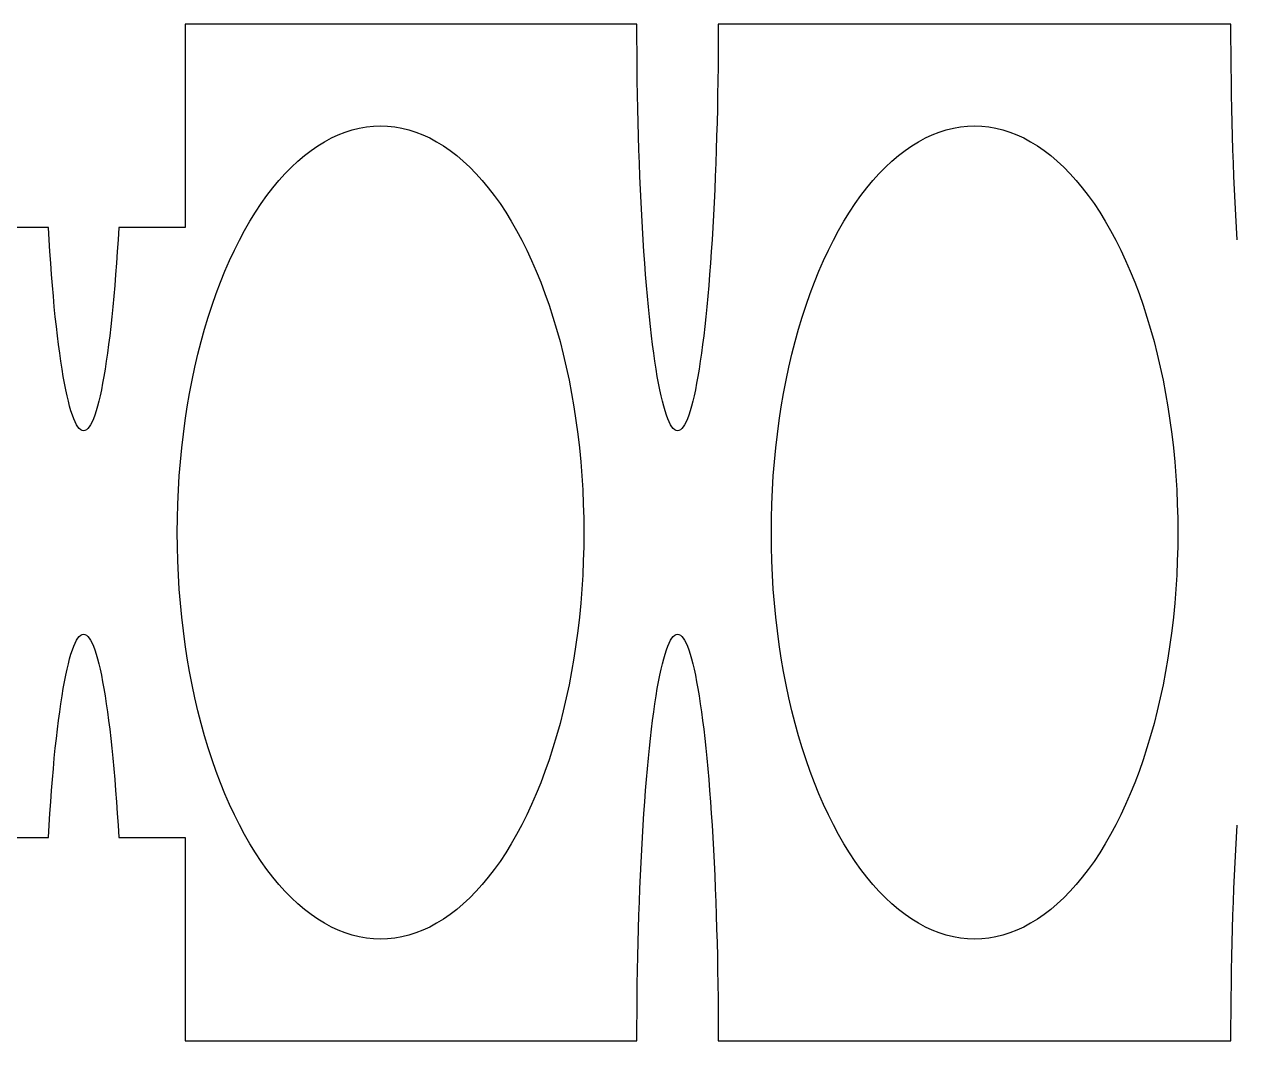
# Model space of a CAD drawing. Header units: metres. Extents: x -317 to 317, y -178 to -110.
# Drawn here: x -115.88 to -77.1, y -142.5 to -110 of the extents above; entities that cross this region are included whole.
import ezdxf

# ---------------------------------------------------------------- set-up
doc = ezdxf.new("R2010")
doc.units = ezdxf.units.M

msp = doc.modelspace()

# ---------------------------------------------------------------- linework, layer by layer
for p, q in [((-96.2852, -110), (-110.732, -110)), ((-110.732, -110), (-110.732, -116.5)), ((-96.2844, -110.454), (-96.2852, -110)), ((-93.6852, -110), (-93.686, -110.454)), ((-77.2881, -110), (-93.6852, -110)), ((-77.2873, -110.454), (-77.2881, -110)), ((-96.282, -110.907), (-96.2844, -110.454)), ((-93.686, -110.454), (-93.6883, -110.907)), ((-77.285, -110.907), (-77.2873, -110.454)), ((-96.278, -111.359), (-96.282, -110.907)), ((-93.6883, -110.907), (-93.6923, -111.359)), ((-77.281, -111.359), (-77.285, -110.907)), ((-96.2725, -111.809), (-96.278, -111.359)), ((-93.6923, -111.359), (-93.6978, -111.809)), ((-77.2755, -111.809), (-77.281, -111.359)), ((-96.2654, -112.257), (-96.2725, -111.809)), ((-93.6978, -111.809), (-93.7049, -112.257)), ((-77.2684, -112.257), (-77.2755, -111.809)), ((-96.2568, -112.703), (-96.2654, -112.257)), ((-93.7049, -112.257), (-93.7136, -112.703)), ((-77.2597, -112.703), (-77.2684, -112.257)), ((-96.2465, -113.145), (-96.2568, -112.703)), ((-93.7136, -112.703), (-93.7238, -113.145)), ((-77.2495, -113.145), (-77.2597, -112.703)), ((-96.2348, -113.583), (-96.2465, -113.145)), ((-93.7238, -113.145), (-93.7355, -113.583)), ((-77.2378, -113.583), (-77.2495, -113.145)), ((-106.056, -113.636), (-105.835, -113.534)), ((-105.835, -113.534), (-105.612, -113.447)), ((-105.612, -113.447), (-105.388, -113.377)), ((-105.388, -113.377), (-105.163, -113.321)), ((-105.163, -113.321), (-104.937, -113.282)), ((-104.937, -113.282), (-104.711, -113.258)), ((-104.711, -113.258), (-104.484, -113.25)), ((-104.484, -113.25), (-104.257, -113.258)), ((-104.257, -113.258), (-104.03, -113.282)), ((-104.03, -113.282), (-103.804, -113.321)), ((-103.804, -113.321), (-103.579, -113.377)), ((-103.579, -113.377), (-103.355, -113.447)), ((-103.355, -113.447), (-103.132, -113.534)), ((-103.132, -113.534), (-102.911, -113.636)), ((-96.2215, -114.017), (-96.2348, -113.583)), ((-93.7355, -113.583), (-93.7488, -114.017)), ((-87.0591, -113.636), (-86.8381, -113.534)), ((-86.8381, -113.534), (-86.6154, -113.447)), ((-86.6154, -113.447), (-86.3913, -113.377)), ((-86.3913, -113.377), (-86.1661, -113.321)), ((-86.1661, -113.321), (-85.9401, -113.282)), ((-85.9401, -113.282), (-85.7135, -113.258)), ((-85.7135, -113.258), (-85.4866, -113.25)), ((-85.4866, -113.25), (-85.2598, -113.258)), ((-85.2598, -113.258), (-85.0332, -113.282)), ((-85.0332, -113.282), (-84.8072, -113.321)), ((-84.8072, -113.321), (-84.582, -113.377)), ((-84.582, -113.377), (-84.3579, -113.447)), ((-84.3579, -113.447), (-84.1352, -113.534)), ((-84.1352, -113.534), (-83.9142, -113.636)), ((-77.2245, -114.017), (-77.2378, -113.583)), ((-106.707, -114.034), (-106.492, -113.886)), ((-106.492, -113.886), (-106.275, -113.754)), ((-106.275, -113.754), (-106.056, -113.636)), ((-102.911, -113.636), (-102.692, -113.754)), ((-102.692, -113.754), (-102.475, -113.886)), ((-102.475, -113.886), (-102.261, -114.034)), ((-87.7098, -114.034), (-87.4953, -113.886)), ((-87.4953, -113.886), (-87.2783, -113.754)), ((-87.2783, -113.754), (-87.0591, -113.636)), ((-83.9142, -113.636), (-83.695, -113.754)), ((-83.695, -113.754), (-83.478, -113.886)), ((-83.478, -113.886), (-83.2635, -114.034)), ((-107.333, -114.566), (-107.127, -114.374)), ((-107.127, -114.374), (-106.919, -114.197)), ((-106.919, -114.197), (-106.707, -114.034)), ((-102.261, -114.034), (-102.049, -114.197)), ((-102.049, -114.197), (-101.84, -114.374)), ((-101.84, -114.374), (-101.634, -114.566)), ((-96.2068, -114.446), (-96.2215, -114.017)), ((-93.7488, -114.017), (-93.7636, -114.446)), ((-88.3361, -114.566), (-88.1304, -114.374)), ((-88.1304, -114.374), (-87.9216, -114.197)), ((-87.9216, -114.197), (-87.7098, -114.034)), ((-83.2635, -114.034), (-83.0517, -114.197)), ((-83.0517, -114.197), (-82.8429, -114.374)), ((-82.8429, -114.374), (-82.6372, -114.566)), ((-77.2097, -114.446), (-77.2245, -114.017)), ((-107.734, -114.992), (-107.535, -114.772)), ((-107.535, -114.772), (-107.333, -114.566)), ((-101.634, -114.566), (-101.432, -114.772)), ((-101.432, -114.772), (-101.234, -114.992)), ((-96.1905, -114.87), (-96.2068, -114.446)), ((-93.7636, -114.446), (-93.7798, -114.87)), ((-88.7366, -114.992), (-88.5382, -114.772)), ((-88.5382, -114.772), (-88.3361, -114.566)), ((-82.6372, -114.566), (-82.4351, -114.772)), ((-82.4351, -114.772), (-82.2366, -114.992)), ((-77.1935, -114.87), (-77.2097, -114.446)), ((-107.928, -115.225), (-107.734, -114.992)), ((-101.234, -114.992), (-101.039, -115.225)), ((-96.1728, -115.288), (-96.1905, -114.87)), ((-93.7798, -114.87), (-93.7976, -115.288)), ((-88.9311, -115.225), (-88.7366, -114.992)), ((-82.2366, -114.992), (-82.0422, -115.225)), ((-77.1757, -115.288), (-77.1935, -114.87)), ((-108.304, -115.733), (-108.118, -115.473)), ((-108.118, -115.473), (-107.928, -115.225)), ((-101.039, -115.225), (-100.849, -115.473)), ((-100.849, -115.473), (-100.663, -115.733)), ((-96.1536, -115.699), (-96.1728, -115.288)), ((-93.7976, -115.288), (-93.8167, -115.699)), ((-89.3072, -115.733), (-89.1214, -115.473)), ((-89.1214, -115.473), (-88.9311, -115.225)), ((-82.0422, -115.225), (-81.8519, -115.473)), ((-81.8519, -115.473), (-81.666, -115.733)), ((-77.1566, -115.699), (-77.1757, -115.288)), ((-108.485, -116.006), (-108.304, -115.733)), ((-100.663, -115.733), (-100.482, -116.006)), ((-96.133, -116.103), (-96.1536, -115.699)), ((-93.8167, -115.699), (-93.8373, -116.103)), ((-89.4884, -116.006), (-89.3072, -115.733)), ((-81.666, -115.733), (-81.4848, -116.006)), ((-77.136, -116.103), (-77.1566, -115.699)), ((-108.833, -116.589), (-108.662, -116.291)), ((-108.662, -116.291), (-108.485, -116.006)), ((-100.482, -116.006), (-100.306, -116.291)), ((-100.306, -116.291), (-100.134, -116.589)), ((-96.111, -116.5), (-96.133, -116.103)), ((-93.8373, -116.103), (-93.8593, -116.5)), ((-89.836, -116.589), (-89.6648, -116.291)), ((-89.6648, -116.291), (-89.4884, -116.006)), ((-81.4848, -116.006), (-81.3085, -116.291)), ((-81.3085, -116.291), (-81.1373, -116.589)), ((-77.114, -116.5), (-77.136, -116.103)), ((-115.108, -116.5), (-117.232, -116.5)), ((-115.085, -116.889), (-115.108, -116.5)), ((-115.108, -116.5), (-115.108, -116.5)), ((-112.856, -116.5), (-112.88, -116.889)), ((-110.732, -116.5), (-112.856, -116.5)), ((-112.856, -116.5), (-112.856, -116.5)), ((-108.999, -116.899), (-108.833, -116.589)), ((-100.134, -116.589), (-99.9684, -116.899)), ((-96.0876, -116.889), (-96.111, -116.5)), ((-93.8593, -116.5), (-93.8827, -116.889)), ((-90.0019, -116.899), (-89.836, -116.589)), ((-81.1373, -116.589), (-80.9714, -116.899)), ((-77.0906, -116.889), (-77.114, -116.5)), ((-115.06, -117.27), (-115.085, -116.889)), ((-112.88, -116.889), (-112.904, -117.27)), ((-109.159, -117.219), (-108.999, -116.899)), ((-99.9684, -116.899), (-99.808, -117.219)), ((-96.0629, -117.27), (-96.0876, -116.889)), ((-93.8827, -116.889), (-93.9074, -117.27)), ((-90.1624, -117.219), (-90.0019, -116.899)), ((-80.9714, -116.899), (-80.8109, -117.219)), ((-115.034, -117.641), (-115.06, -117.27)), ((-112.904, -117.27), (-112.93, -117.641)), ((-109.314, -117.551), (-109.159, -117.219)), ((-99.808, -117.219), (-99.6532, -117.551)), ((-96.0369, -117.641), (-96.0629, -117.27)), ((-93.9074, -117.27), (-93.9334, -117.641)), ((-90.3171, -117.551), (-90.1624, -117.219)), ((-80.8109, -117.219), (-80.6562, -117.551)), ((-115.007, -118.004), (-115.034, -117.641)), ((-112.93, -117.641), (-112.958, -118.004)), ((-109.463, -117.894), (-109.314, -117.551)), ((-99.6532, -117.551), (-99.5044, -117.894)), ((-96.0096, -118.004), (-96.0369, -117.641)), ((-93.9334, -117.641), (-93.9607, -118.004)), ((-90.4659, -117.894), (-90.3171, -117.551)), ((-80.6562, -117.551), (-80.5074, -117.894)), ((-114.978, -118.356), (-115.007, -118.004)), ((-112.958, -118.004), (-112.986, -118.356)), ((-109.742, -118.609), (-109.606, -118.246)), ((-109.606, -118.246), (-109.463, -117.894)), ((-99.5044, -117.894), (-99.3616, -118.246)), ((-99.3616, -118.246), (-99.2251, -118.609)), ((-95.981, -118.356), (-96.0096, -118.004)), ((-93.9607, -118.004), (-93.9893, -118.356)), ((-90.7453, -118.609), (-90.6087, -118.246)), ((-90.6087, -118.246), (-90.4659, -117.894)), ((-80.5074, -117.894), (-80.3646, -118.246)), ((-80.3646, -118.246), (-80.228, -118.609)), ((-114.948, -118.699), (-114.978, -118.356)), ((-112.986, -118.356), (-113.016, -118.699)), ((-109.872, -118.98), (-109.742, -118.609)), ((-99.2251, -118.609), (-99.0949, -118.98)), ((-95.9512, -118.699), (-95.981, -118.356)), ((-93.9893, -118.356), (-94.0191, -118.699)), ((-90.8754, -118.98), (-90.7453, -118.609)), ((-80.228, -118.609), (-80.0979, -118.98)), ((-114.917, -119.031), (-114.948, -118.699)), ((-114.885, -119.351), (-114.917, -119.031)), ((-113.047, -119.031), (-113.079, -119.351)), ((-113.016, -118.699), (-113.047, -119.031)), ((-109.996, -119.361), (-109.872, -118.98)), ((-99.0949, -118.98), (-98.9714, -119.361)), ((-95.9203, -119.031), (-95.9512, -118.699)), ((-95.8882, -119.351), (-95.9203, -119.031)), ((-94.05, -119.031), (-94.0821, -119.351)), ((-94.0191, -118.699), (-94.05, -119.031)), ((-90.999, -119.361), (-90.8754, -118.98)), ((-80.0979, -118.98), (-79.9743, -119.361)), ((-114.852, -119.661), (-114.885, -119.351)), ((-113.079, -119.351), (-113.112, -119.661)), ((-110.113, -119.75), (-109.996, -119.361)), ((-98.9714, -119.361), (-98.8545, -119.75)), ((-95.855, -119.661), (-95.8882, -119.351)), ((-94.0821, -119.351), (-94.1153, -119.661)), ((-91.1158, -119.75), (-90.999, -119.361)), ((-79.9743, -119.361), (-79.8575, -119.75)), ((-114.818, -119.959), (-114.852, -119.661)), ((-113.112, -119.661), (-113.147, -119.959)), ((-110.223, -120.147), (-110.113, -119.75)), ((-98.8545, -119.75), (-98.7445, -120.147)), ((-95.8208, -119.959), (-95.855, -119.661)), ((-94.1153, -119.661), (-94.1495, -119.959)), ((-91.2258, -120.147), (-91.1158, -119.75)), ((-79.8575, -119.75), (-79.7475, -120.147)), ((-114.783, -120.244), (-114.818, -119.959)), ((-113.147, -119.959), (-113.182, -120.244)), ((-110.326, -120.551), (-110.223, -120.147)), ((-98.7445, -120.147), (-98.6415, -120.551)), ((-95.7855, -120.244), (-95.8208, -119.959)), ((-94.1495, -119.959), (-94.1848, -120.244)), ((-91.3288, -120.551), (-91.2258, -120.147)), ((-79.7475, -120.147), (-79.6445, -120.551)), ((-114.746, -120.517), (-114.783, -120.244)), ((-114.709, -120.777), (-114.746, -120.517)), ((-113.218, -120.517), (-113.255, -120.777)), ((-113.182, -120.244), (-113.218, -120.517)), ((-110.422, -120.962), (-110.326, -120.551)), ((-98.6415, -120.551), (-98.5456, -120.962)), ((-95.7493, -120.517), (-95.7855, -120.244)), ((-95.7121, -120.777), (-95.7493, -120.517)), ((-94.221, -120.517), (-94.2582, -120.777)), ((-94.1848, -120.244), (-94.221, -120.517)), ((-91.4247, -120.962), (-91.3288, -120.551)), ((-79.6445, -120.551), (-79.5486, -120.962)), ((-114.671, -121.025), (-114.709, -120.777)), ((-113.255, -120.777), (-113.293, -121.025)), ((-110.51, -121.38), (-110.422, -120.962)), ((-98.5456, -120.962), (-98.457, -121.38)), ((-95.6741, -121.025), (-95.7121, -120.777)), ((-94.2582, -120.777), (-94.2963, -121.025)), ((-91.5133, -121.38), (-91.4247, -120.962)), ((-79.5486, -120.962), (-79.4599, -121.38)), ((-114.632, -121.258), (-114.671, -121.025)), ((-114.593, -121.478), (-114.632, -121.258)), ((-113.332, -121.258), (-113.372, -121.478)), ((-113.293, -121.025), (-113.332, -121.258)), ((-95.6352, -121.258), (-95.6741, -121.025)), ((-95.5955, -121.478), (-95.6352, -121.258)), ((-94.3352, -121.258), (-94.3748, -121.478)), ((-94.2963, -121.025), (-94.3352, -121.258)), ((-114.552, -121.684), (-114.593, -121.478)), ((-114.511, -121.876), (-114.552, -121.684)), ((-113.412, -121.684), (-113.453, -121.876)), ((-113.372, -121.478), (-113.412, -121.684)), ((-110.592, -121.804), (-110.51, -121.38)), ((-98.457, -121.38), (-98.3757, -121.804)), ((-95.555, -121.684), (-95.5955, -121.478)), ((-95.5139, -121.876), (-95.555, -121.684)), ((-94.4153, -121.684), (-94.4564, -121.876)), ((-94.3748, -121.478), (-94.4153, -121.684)), ((-91.5946, -121.804), (-91.5133, -121.38)), ((-79.4599, -121.38), (-79.3786, -121.804)), ((-114.469, -122.053), (-114.511, -121.876)), ((-114.427, -122.216), (-114.469, -122.053)), ((-113.495, -122.053), (-113.538, -122.216)), ((-113.453, -121.876), (-113.495, -122.053)), ((-110.666, -122.233), (-110.592, -121.804)), ((-98.3757, -121.804), (-98.3018, -122.233)), ((-95.4721, -122.053), (-95.5139, -121.876)), ((-95.4298, -122.216), (-95.4721, -122.053)), ((-94.4982, -122.053), (-94.5405, -122.216)), ((-94.4564, -121.876), (-94.4982, -122.053)), ((-91.6685, -122.233), (-91.5946, -121.804)), ((-79.3786, -121.804), (-79.3048, -122.233)), ((-114.384, -122.364), (-114.427, -122.216)), ((-114.341, -122.496), (-114.384, -122.364)), ((-114.297, -122.614), (-114.341, -122.496)), ((-113.624, -122.496), (-113.668, -122.614)), ((-113.58, -122.364), (-113.624, -122.496)), ((-113.538, -122.216), (-113.58, -122.364)), ((-110.732, -122.667), (-110.666, -122.233)), ((-98.3018, -122.233), (-98.2355, -122.667)), ((-95.3869, -122.364), (-95.4298, -122.216)), ((-95.3435, -122.496), (-95.3869, -122.364)), ((-95.2997, -122.614), (-95.3435, -122.496)), ((-94.6268, -122.496), (-94.6707, -122.614)), ((-94.5834, -122.364), (-94.6268, -122.496)), ((-94.5405, -122.216), (-94.5834, -122.364)), ((-91.7348, -122.667), (-91.6685, -122.233)), ((-79.3048, -122.233), (-79.2384, -122.667)), ((-114.252, -122.716), (-114.297, -122.614)), ((-114.208, -122.803), (-114.252, -122.716)), ((-114.163, -122.873), (-114.208, -122.803)), ((-114.118, -122.929), (-114.163, -122.873)), ((-113.801, -122.873), (-113.846, -122.929)), ((-113.756, -122.803), (-113.801, -122.873)), ((-113.712, -122.716), (-113.756, -122.803)), ((-113.668, -122.614), (-113.712, -122.716)), ((-110.791, -123.105), (-110.732, -122.667)), ((-98.2355, -122.667), (-98.1768, -123.105)), ((-95.2554, -122.716), (-95.2997, -122.614)), ((-95.2109, -122.803), (-95.2554, -122.716)), ((-95.1661, -122.873), (-95.2109, -122.803)), ((-95.121, -122.929), (-95.1661, -122.873)), ((-94.8042, -122.873), (-94.8493, -122.929)), ((-94.7594, -122.803), (-94.8042, -122.873)), ((-94.7149, -122.716), (-94.7594, -122.803)), ((-94.6707, -122.614), (-94.7149, -122.716)), ((-91.7936, -123.105), (-91.7348, -122.667)), ((-79.2384, -122.667), (-79.1797, -123.105)), ((-114.073, -122.968), (-114.118, -122.929)), ((-114.028, -122.992), (-114.073, -122.968)), ((-113.982, -123), (-114.028, -122.992)), ((-113.937, -122.992), (-113.982, -123)), ((-113.892, -122.968), (-113.937, -122.992)), ((-113.846, -122.929), (-113.892, -122.968)), ((-110.842, -123.547), (-110.791, -123.105)), ((-98.1768, -123.105), (-98.1257, -123.547)), ((-95.0758, -122.968), (-95.121, -122.929)), ((-95.0305, -122.992), (-95.0758, -122.968)), ((-94.9852, -123), (-95.0305, -122.992)), ((-94.9398, -122.992), (-94.9852, -123)), ((-94.8945, -122.968), (-94.9398, -122.992)), ((-94.8493, -122.929), (-94.8945, -122.968)), ((-91.8446, -123.547), (-91.7936, -123.105)), ((-79.1797, -123.105), (-79.1287, -123.547)), ((-110.885, -123.993), (-110.842, -123.547)), ((-98.1257, -123.547), (-98.0824, -123.993)), ((-91.8879, -123.993), (-91.8446, -123.547)), ((-79.1287, -123.547), (-79.0854, -123.993)), ((-110.92, -124.441), (-110.885, -123.993)), ((-98.0824, -123.993), (-98.0469, -124.441)), ((-91.9234, -124.441), (-91.8879, -123.993)), ((-79.0854, -123.993), (-79.0499, -124.441)), ((-110.948, -124.891), (-110.92, -124.441)), ((-98.0469, -124.441), (-98.0193, -124.891)), ((-91.951, -124.891), (-91.9234, -124.441)), ((-79.0499, -124.441), (-79.0223, -124.891)), ((-110.968, -125.343), (-110.948, -124.891)), ((-98.0193, -124.891), (-97.9995, -125.343)), ((-91.9708, -125.343), (-91.951, -124.891)), ((-79.0223, -124.891), (-79.0025, -125.343)), ((-110.98, -125.796), (-110.968, -125.343)), ((-97.9995, -125.343), (-97.9876, -125.796)), ((-91.9827, -125.796), (-91.9708, -125.343)), ((-79.0025, -125.343), (-78.9906, -125.796)), ((-110.984, -126.25), (-110.98, -125.796)), ((-97.9876, -125.796), (-97.9837, -126.25)), ((-91.9866, -126.25), (-91.9827, -125.796)), ((-78.9906, -125.796), (-78.9866, -126.25)), ((-110.98, -126.704), (-110.984, -126.25)), ((-97.9837, -126.25), (-97.9876, -126.704)), ((-91.9827, -126.704), (-91.9866, -126.25)), ((-78.9866, -126.25), (-78.9906, -126.704)), ((-110.968, -127.157), (-110.98, -126.704)), ((-97.9876, -126.704), (-97.9995, -127.157)), ((-91.9708, -127.157), (-91.9827, -126.704)), ((-78.9906, -126.704), (-79.0025, -127.157)), ((-110.948, -127.609), (-110.968, -127.157)), ((-97.9995, -127.157), (-98.0193, -127.609)), ((-91.951, -127.609), (-91.9708, -127.157)), ((-79.0025, -127.157), (-79.0223, -127.609)), ((-110.92, -128.059), (-110.948, -127.609)), ((-98.0193, -127.609), (-98.0469, -128.059)), ((-91.9234, -128.059), (-91.951, -127.609)), ((-79.0223, -127.609), (-79.0499, -128.059)), ((-110.885, -128.507), (-110.92, -128.059)), ((-98.0469, -128.059), (-98.0824, -128.507)), ((-91.8879, -128.507), (-91.9234, -128.059)), ((-79.0499, -128.059), (-79.0854, -128.507)), ((-110.842, -128.953), (-110.885, -128.507)), ((-98.0824, -128.507), (-98.1257, -128.953)), ((-91.8446, -128.953), (-91.8879, -128.507)), ((-79.0854, -128.507), (-79.1287, -128.953)), ((-110.791, -129.395), (-110.842, -128.953)), ((-98.1257, -128.953), (-98.1768, -129.395)), ((-91.7936, -129.395), (-91.8446, -128.953)), ((-79.1287, -128.953), (-79.1797, -129.395)), ((-114.073, -129.532), (-114.028, -129.508)), ((-114.028, -129.508), (-113.982, -129.5)), ((-113.982, -129.5), (-113.937, -129.508)), ((-113.937, -129.508), (-113.892, -129.532)), ((-110.732, -129.833), (-110.791, -129.395)), ((-98.1768, -129.395), (-98.2355, -129.833)), ((-95.0758, -129.532), (-95.0305, -129.508)), ((-95.0305, -129.508), (-94.9852, -129.5)), ((-94.9852, -129.5), (-94.9398, -129.508)), ((-94.9398, -129.508), (-94.8945, -129.532)), ((-91.7348, -129.833), (-91.7936, -129.395)), ((-79.1797, -129.395), (-79.2384, -129.833)), ((-114.341, -130.004), (-114.297, -129.886)), ((-114.297, -129.886), (-114.252, -129.784)), ((-114.252, -129.784), (-114.208, -129.697)), ((-114.208, -129.697), (-114.163, -129.627)), ((-114.163, -129.627), (-114.118, -129.571)), ((-114.118, -129.571), (-114.073, -129.532)), ((-113.892, -129.532), (-113.846, -129.571)), ((-113.846, -129.571), (-113.801, -129.627)), ((-113.801, -129.627), (-113.756, -129.697)), ((-113.756, -129.697), (-113.712, -129.784)), ((-113.712, -129.784), (-113.668, -129.886)), ((-113.668, -129.886), (-113.624, -130.004)), ((-110.666, -130.267), (-110.732, -129.833)), ((-98.2355, -129.833), (-98.3018, -130.267)), ((-95.3435, -130.004), (-95.2997, -129.886)), ((-95.2997, -129.886), (-95.2554, -129.784)), ((-95.2554, -129.784), (-95.2109, -129.697)), ((-95.2109, -129.697), (-95.1661, -129.627)), ((-95.1661, -129.627), (-95.121, -129.571)), ((-95.121, -129.571), (-95.0758, -129.532)), ((-94.8945, -129.532), (-94.8493, -129.571)), ((-94.8493, -129.571), (-94.8042, -129.627)), ((-94.8042, -129.627), (-94.7594, -129.697)), ((-94.7594, -129.697), (-94.7149, -129.784)), ((-94.7149, -129.784), (-94.6707, -129.886)), ((-94.6707, -129.886), (-94.6268, -130.004)), ((-91.6685, -130.267), (-91.7348, -129.833)), ((-79.2384, -129.833), (-79.3048, -130.267)), ((-114.469, -130.447), (-114.427, -130.284)), ((-114.427, -130.284), (-114.384, -130.136)), ((-114.384, -130.136), (-114.341, -130.004)), ((-113.624, -130.004), (-113.58, -130.136)), ((-113.58, -130.136), (-113.538, -130.284)), ((-113.538, -130.284), (-113.495, -130.447)), ((-110.592, -130.696), (-110.666, -130.267)), ((-98.3018, -130.267), (-98.3757, -130.696)), ((-95.4721, -130.447), (-95.4298, -130.284)), ((-95.4298, -130.284), (-95.3869, -130.136)), ((-95.3869, -130.136), (-95.3435, -130.004)), ((-94.6268, -130.004), (-94.5834, -130.136)), ((-94.5834, -130.136), (-94.5405, -130.284)), ((-94.5405, -130.284), (-94.4982, -130.447)), ((-91.5946, -130.696), (-91.6685, -130.267)), ((-79.3048, -130.267), (-79.3786, -130.696)), ((-114.552, -130.816), (-114.511, -130.624)), ((-114.511, -130.624), (-114.469, -130.447)), ((-113.495, -130.447), (-113.453, -130.624)), ((-113.453, -130.624), (-113.412, -130.816)), ((-95.555, -130.816), (-95.5139, -130.624)), ((-95.5139, -130.624), (-95.4721, -130.447)), ((-94.4982, -130.447), (-94.4564, -130.624)), ((-94.4564, -130.624), (-94.4153, -130.816)), ((-114.632, -131.242), (-114.593, -131.022)), ((-114.593, -131.022), (-114.552, -130.816)), ((-113.412, -130.816), (-113.372, -131.022)), ((-113.372, -131.022), (-113.332, -131.242)), ((-110.51, -131.12), (-110.592, -130.696)), ((-98.3757, -130.696), (-98.457, -131.12)), ((-95.6352, -131.242), (-95.5955, -131.022)), ((-95.5955, -131.022), (-95.555, -130.816)), ((-94.4153, -130.816), (-94.3748, -131.022)), ((-94.3748, -131.022), (-94.3352, -131.242)), ((-91.5133, -131.12), (-91.5946, -130.696)), ((-79.3786, -130.696), (-79.4599, -131.12)), ((-114.671, -131.475), (-114.632, -131.242)), ((-113.332, -131.242), (-113.293, -131.475)), ((-110.422, -131.538), (-110.51, -131.12)), ((-98.457, -131.12), (-98.5456, -131.538)), ((-95.6741, -131.475), (-95.6352, -131.242)), ((-94.3352, -131.242), (-94.2963, -131.475)), ((-91.4247, -131.538), (-91.5133, -131.12)), ((-79.4599, -131.12), (-79.5486, -131.538)), ((-114.746, -131.983), (-114.709, -131.723)), ((-114.709, -131.723), (-114.671, -131.475)), ((-113.293, -131.475), (-113.255, -131.723)), ((-113.255, -131.723), (-113.218, -131.983)), ((-110.326, -131.949), (-110.422, -131.538)), ((-98.5456, -131.538), (-98.6415, -131.949)), ((-95.7493, -131.983), (-95.7121, -131.723)), ((-95.7121, -131.723), (-95.6741, -131.475)), ((-94.2963, -131.475), (-94.2582, -131.723)), ((-94.2582, -131.723), (-94.221, -131.983)), ((-91.3288, -131.949), (-91.4247, -131.538)), ((-79.5486, -131.538), (-79.6445, -131.949)), ((-114.783, -132.256), (-114.746, -131.983)), ((-113.218, -131.983), (-113.182, -132.256)), ((-110.223, -132.353), (-110.326, -131.949)), ((-98.6415, -131.949), (-98.7445, -132.353)), ((-95.7855, -132.256), (-95.7493, -131.983)), ((-94.221, -131.983), (-94.1848, -132.256)), ((-91.2258, -132.353), (-91.3288, -131.949)), ((-79.6445, -131.949), (-79.7475, -132.353)), ((-114.852, -132.839), (-114.818, -132.541)), ((-114.818, -132.541), (-114.783, -132.256)), ((-113.182, -132.256), (-113.147, -132.541)), ((-113.147, -132.541), (-113.112, -132.839)), ((-110.113, -132.75), (-110.223, -132.353)), ((-98.7445, -132.353), (-98.8545, -132.75)), ((-95.855, -132.839), (-95.8208, -132.541)), ((-95.8208, -132.541), (-95.7855, -132.256)), ((-94.1848, -132.256), (-94.1495, -132.541)), ((-94.1495, -132.541), (-94.1153, -132.839)), ((-91.1158, -132.75), (-91.2258, -132.353)), ((-79.7475, -132.353), (-79.8575, -132.75)), ((-114.885, -133.149), (-114.852, -132.839)), ((-113.112, -132.839), (-113.079, -133.149)), ((-109.996, -133.139), (-110.113, -132.75)), ((-98.8545, -132.75), (-98.9714, -133.139)), ((-95.8882, -133.149), (-95.855, -132.839)), ((-94.1153, -132.839), (-94.0821, -133.149)), ((-90.999, -133.139), (-91.1158, -132.75)), ((-79.8575, -132.75), (-79.9743, -133.139)), ((-114.917, -133.469), (-114.885, -133.149)), ((-113.079, -133.149), (-113.047, -133.469)), ((-109.872, -133.52), (-109.996, -133.139)), ((-98.9714, -133.139), (-99.0949, -133.52)), ((-95.9203, -133.469), (-95.8882, -133.149)), ((-94.0821, -133.149), (-94.05, -133.469)), ((-90.8754, -133.52), (-90.999, -133.139)), ((-79.9743, -133.139), (-80.0979, -133.52)), ((-114.948, -133.801), (-114.917, -133.469)), ((-113.047, -133.469), (-113.016, -133.801)), ((-109.742, -133.891), (-109.872, -133.52)), ((-99.0949, -133.52), (-99.2251, -133.891)), ((-95.9512, -133.801), (-95.9203, -133.469)), ((-94.05, -133.469), (-94.0191, -133.801)), ((-90.7453, -133.891), (-90.8754, -133.52)), ((-80.0979, -133.52), (-80.228, -133.891)), ((-115.007, -134.496), (-114.978, -134.144)), ((-114.978, -134.144), (-114.948, -133.801)), ((-113.016, -133.801), (-112.986, -134.144)), ((-112.986, -134.144), (-112.958, -134.496)), ((-109.606, -134.254), (-109.742, -133.891)), ((-99.2251, -133.891), (-99.3616, -134.254)), ((-96.0096, -134.496), (-95.981, -134.144)), ((-95.981, -134.144), (-95.9512, -133.801)), ((-94.0191, -133.801), (-93.9893, -134.144)), ((-93.9893, -134.144), (-93.9607, -134.496)), ((-90.6087, -134.254), (-90.7453, -133.891)), ((-80.228, -133.891), (-80.3646, -134.254)), ((-115.034, -134.859), (-115.007, -134.496)), ((-112.958, -134.496), (-112.93, -134.859)), ((-109.463, -134.606), (-109.606, -134.254)), ((-99.3616, -134.254), (-99.5044, -134.606)), ((-96.0369, -134.859), (-96.0096, -134.496)), ((-93.9607, -134.496), (-93.9334, -134.859)), ((-90.4659, -134.606), (-90.6087, -134.254)), ((-80.3646, -134.254), (-80.5074, -134.606)), ((-115.06, -135.23), (-115.034, -134.859)), ((-112.93, -134.859), (-112.904, -135.23)), ((-109.314, -134.949), (-109.463, -134.606)), ((-99.5044, -134.606), (-99.6532, -134.949)), ((-96.0629, -135.23), (-96.0369, -134.859)), ((-93.9334, -134.859), (-93.9074, -135.23)), ((-90.3171, -134.949), (-90.4659, -134.606)), ((-80.5074, -134.606), (-80.6562, -134.949)), ((-115.085, -135.611), (-115.06, -135.23)), ((-112.904, -135.23), (-112.88, -135.611)), ((-109.159, -135.281), (-109.314, -134.949)), ((-108.999, -135.601), (-109.159, -135.281)), ((-99.808, -135.281), (-99.9684, -135.601)), ((-99.6532, -134.949), (-99.808, -135.281)), ((-96.0876, -135.611), (-96.0629, -135.23)), ((-93.9074, -135.23), (-93.8827, -135.611)), ((-90.1624, -135.281), (-90.3171, -134.949)), ((-90.0019, -135.601), (-90.1624, -135.281)), ((-80.8109, -135.281), (-80.9714, -135.601)), ((-80.6562, -134.949), (-80.8109, -135.281)), ((-115.108, -136), (-115.085, -135.611)), ((-112.88, -135.611), (-112.856, -136)), ((-108.833, -135.911), (-108.999, -135.601)), ((-99.9684, -135.601), (-100.134, -135.911)), ((-96.111, -136), (-96.0876, -135.611)), ((-93.8827, -135.611), (-93.8593, -136)), ((-89.836, -135.911), (-90.0019, -135.601)), ((-80.9714, -135.601), (-81.1373, -135.911)), ((-77.114, -136), (-77.0906, -135.611)), ((-117.232, -136), (-115.108, -136)), ((-115.108, -136), (-115.108, -136)), ((-112.856, -136), (-112.856, -136)), ((-112.856, -136), (-110.732, -136)), ((-110.732, -136), (-110.732, -142.5)), ((-108.662, -136.209), (-108.833, -135.911)), ((-100.134, -135.911), (-100.306, -136.209)), ((-96.133, -136.397), (-96.111, -136)), ((-93.8593, -136), (-93.8373, -136.397)), ((-89.6648, -136.209), (-89.836, -135.911)), ((-81.1373, -135.911), (-81.3085, -136.209)), ((-77.136, -136.397), (-77.114, -136)), ((-108.485, -136.494), (-108.662, -136.209)), ((-100.306, -136.209), (-100.482, -136.494)), ((-96.1536, -136.801), (-96.133, -136.397)), ((-93.8373, -136.397), (-93.8167, -136.801)), ((-89.4884, -136.494), (-89.6648, -136.209)), ((-81.3085, -136.209), (-81.4848, -136.494)), ((-77.1566, -136.801), (-77.136, -136.397)), ((-108.304, -136.767), (-108.485, -136.494)), ((-108.118, -137.027), (-108.304, -136.767)), ((-100.663, -136.767), (-100.849, -137.027)), ((-100.482, -136.494), (-100.663, -136.767)), ((-96.1728, -137.212), (-96.1536, -136.801)), ((-93.8167, -136.801), (-93.7976, -137.212)), ((-89.3072, -136.767), (-89.4884, -136.494)), ((-89.1214, -137.027), (-89.3072, -136.767)), ((-81.666, -136.767), (-81.8519, -137.027)), ((-81.4848, -136.494), (-81.666, -136.767)), ((-77.1757, -137.212), (-77.1566, -136.801)), ((-107.928, -137.275), (-108.118, -137.027)), ((-100.849, -137.027), (-101.039, -137.275)), ((-96.1905, -137.63), (-96.1728, -137.212)), ((-93.7976, -137.212), (-93.7798, -137.63)), ((-88.9311, -137.275), (-89.1214, -137.027)), ((-81.8519, -137.027), (-82.0422, -137.275)), ((-77.1935, -137.63), (-77.1757, -137.212)), ((-107.734, -137.508), (-107.928, -137.275)), ((-107.535, -137.728), (-107.734, -137.508)), ((-101.234, -137.508), (-101.432, -137.728)), ((-101.039, -137.275), (-101.234, -137.508)), ((-96.2068, -138.054), (-96.1905, -137.63)), ((-93.7798, -137.63), (-93.7636, -138.054)), ((-88.7366, -137.508), (-88.9311, -137.275)), ((-88.5382, -137.728), (-88.7366, -137.508)), ((-82.2366, -137.508), (-82.4351, -137.728)), ((-82.0422, -137.275), (-82.2366, -137.508)), ((-77.2097, -138.054), (-77.1935, -137.63)), ((-107.333, -137.934), (-107.535, -137.728)), ((-107.127, -138.126), (-107.333, -137.934)), ((-101.634, -137.934), (-101.84, -138.126)), ((-101.432, -137.728), (-101.634, -137.934)), ((-88.3361, -137.934), (-88.5382, -137.728)), ((-88.1304, -138.126), (-88.3361, -137.934)), ((-82.6372, -137.934), (-82.8429, -138.126)), ((-82.4351, -137.728), (-82.6372, -137.934)), ((-106.919, -138.303), (-107.127, -138.126)), ((-106.707, -138.466), (-106.919, -138.303)), ((-102.049, -138.303), (-102.261, -138.466)), ((-101.84, -138.126), (-102.049, -138.303)), ((-96.2215, -138.483), (-96.2068, -138.054)), ((-93.7636, -138.054), (-93.7488, -138.483)), ((-87.9216, -138.303), (-88.1304, -138.126)), ((-87.7098, -138.466), (-87.9216, -138.303)), ((-83.0517, -138.303), (-83.2635, -138.466)), ((-82.8429, -138.126), (-83.0517, -138.303)), ((-77.2245, -138.483), (-77.2097, -138.054)), ((-106.492, -138.614), (-106.707, -138.466)), ((-106.275, -138.746), (-106.492, -138.614)), ((-106.056, -138.864), (-106.275, -138.746)), ((-102.692, -138.746), (-102.911, -138.864)), ((-102.475, -138.614), (-102.692, -138.746)), ((-102.261, -138.466), (-102.475, -138.614)), ((-96.2348, -138.917), (-96.2215, -138.483)), ((-93.7488, -138.483), (-93.7355, -138.917)), ((-87.4953, -138.614), (-87.7098, -138.466)), ((-87.2783, -138.746), (-87.4953, -138.614)), ((-87.0591, -138.864), (-87.2783, -138.746)), ((-83.695, -138.746), (-83.9142, -138.864)), ((-83.478, -138.614), (-83.695, -138.746)), ((-83.2635, -138.466), (-83.478, -138.614)), ((-77.2378, -138.917), (-77.2245, -138.483)), ((-105.835, -138.966), (-106.056, -138.864)), ((-105.612, -139.053), (-105.835, -138.966)), ((-105.388, -139.123), (-105.612, -139.053)), ((-105.163, -139.179), (-105.388, -139.123)), ((-104.937, -139.218), (-105.163, -139.179)), ((-103.804, -139.179), (-104.03, -139.218)), ((-103.579, -139.123), (-103.804, -139.179)), ((-103.355, -139.053), (-103.579, -139.123)), ((-103.132, -138.966), (-103.355, -139.053)), ((-102.911, -138.864), (-103.132, -138.966)), ((-96.2465, -139.355), (-96.2348, -138.917)), ((-93.7355, -138.917), (-93.7238, -139.355)), ((-86.8381, -138.966), (-87.0591, -138.864)), ((-86.6154, -139.053), (-86.8381, -138.966)), ((-86.3913, -139.123), (-86.6154, -139.053)), ((-86.1661, -139.179), (-86.3913, -139.123)), ((-85.9401, -139.218), (-86.1661, -139.179)), ((-84.8072, -139.179), (-85.0332, -139.218)), ((-84.582, -139.123), (-84.8072, -139.179)), ((-84.3579, -139.053), (-84.582, -139.123)), ((-84.1352, -138.966), (-84.3579, -139.053)), ((-83.9142, -138.864), (-84.1352, -138.966)), ((-77.2495, -139.355), (-77.2378, -138.917)), ((-104.711, -139.242), (-104.937, -139.218)), ((-104.484, -139.25), (-104.711, -139.242)), ((-104.257, -139.242), (-104.484, -139.25)), ((-104.03, -139.218), (-104.257, -139.242)), ((-96.2568, -139.797), (-96.2465, -139.355)), ((-93.7238, -139.355), (-93.7136, -139.797)), ((-85.7135, -139.242), (-85.9401, -139.218)), ((-85.4866, -139.25), (-85.7135, -139.242)), ((-85.2598, -139.242), (-85.4866, -139.25)), ((-85.0332, -139.218), (-85.2598, -139.242)), ((-77.2597, -139.797), (-77.2495, -139.355)), ((-96.2654, -140.243), (-96.2568, -139.797)), ((-93.7136, -139.797), (-93.7049, -140.243)), ((-77.2684, -140.243), (-77.2597, -139.797)), ((-96.2725, -140.691), (-96.2654, -140.243)), ((-93.7049, -140.243), (-93.6978, -140.691)), ((-77.2755, -140.691), (-77.2684, -140.243)), ((-96.278, -141.141), (-96.2725, -140.691)), ((-93.6978, -140.691), (-93.6923, -141.141)), ((-77.281, -141.141), (-77.2755, -140.691)), ((-96.282, -141.593), (-96.278, -141.141)), ((-93.6923, -141.141), (-93.6883, -141.593)), ((-77.285, -141.593), (-77.281, -141.141)), ((-96.2844, -142.046), (-96.282, -141.593)), ((-93.6883, -141.593), (-93.686, -142.046)), ((-77.2873, -142.046), (-77.285, -141.593)), ((-96.2852, -142.5), (-96.2844, -142.046)), ((-93.686, -142.046), (-93.6852, -142.5)), ((-77.2881, -142.5), (-77.2873, -142.046)), ((-110.732, -142.5), (-96.2852, -142.5)), ((-93.6852, -142.5), (-77.2881, -142.5))]:
    msp.add_line(p, q)

doc.saveas('drawing.dxf')
